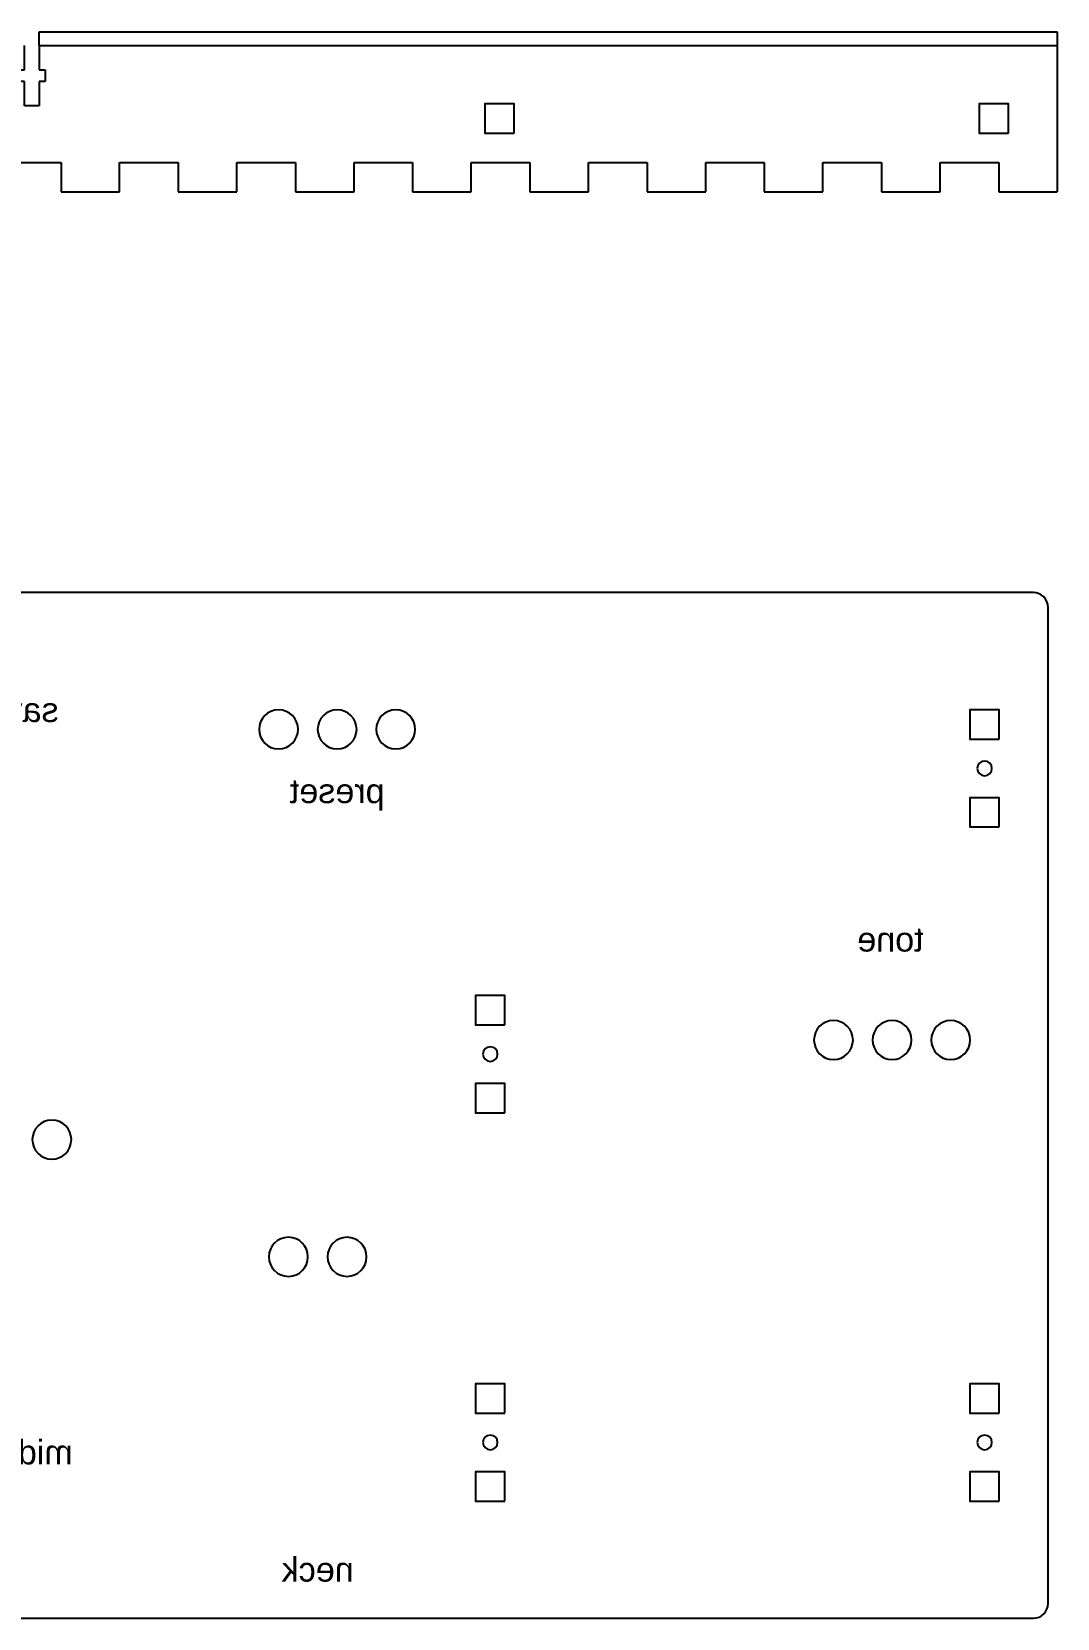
# Model space of a CAD drawing. Header units: millimetres. Extents: x -118 to 856, y -40 to 612.
# Drawn here: x 645.5 to 855.5, y -39.6 to 285.2 of the extents above; entities that cross this region are included whole.
import ezdxf
from ezdxf.enums import TextEntityAlignment as Align

# ---------------------------------------------------------------- set-up
doc = ezdxf.new("R2010")
doc.units = ezdxf.units.MM
doc.layers.add('Holes', color=1, linetype='Continuous')
doc.layers.add('text', color=5, linetype='Continuous')
doc.styles.get("Standard").update_dxf_attribs({"font": 'Arial.ttf'})

# ---------------------------------------------------------------- blocks, each defined once
blk = doc.blocks.new('M3 Bolt Nut Slot')
for p, q in [((-12.4, -3), (-12.4, 0)), ((-12.4, 0), (-7.4, 0)), ((-7.4, 0), (-7.4, 1.25)), ((-7.4, 1.25), (-5, 1.25)), ((-5, 1.25), (-5, 0)), ((-5, 0), (0, 0)), ((-7.4, -3), (-12.4, -3)), ((-7.4, -4.25), (-7.4, -3)), ((0, -3), (-5, -3)), ((-5, -3), (-5, -4.25)), ((-5, -4.25), (-7.4, -4.25))]:
    blk.add_line(p, q)
blk = doc.blocks.new('Front Panel')
for p, q in [((211.5, -2.798), (211.5, 0)), ((211.5, 0), (420, 0)), ((211.5, -2.798), (211.5, 0)), ((211.5, 0), (420, 0)), ((211.5, -2.798), (211.5, 0)), ((211.5, 0), (420, 0)), ((211.5, -2.798), (211.5, 0)), ((211.5, 0), (420, 0)), ((211.5, -2.798), (211.5, 0)), ((211.5, 0), (420, 0)), ((211.5, -2.798), (211.5, 0)), ((211.5, 0), (420, 0)), ((211.5, -2.798), (211.5, 0)), ((211.5, 0), (420, 0)), ((211.5, -2.798), (211.5, 0)), ((211.5, 0), (420, 0)), ((211.5, -2.798), (211.5, 0)), ((211.5, 0), (420, 0)), ((211.5, -2.798), (211.5, 0)), ((211.5, 0), (420, 0)), ((211.5, -2.798), (211.5, 0)), ((211.5, 0), (420, 0)), ((211.5, -2.798), (211.5, 0)), ((211.5, 0), (420, 0)), ((211.5, -2.798), (211.5, 0)), ((211.5, 0), (420, 0)), ((211.5, -2.798), (211.5, 0)), ((211.5, 0), (420, 0)), ((211.5, -2.798), (211.5, 0)), ((211.5, 0), (420, 0)), ((211.5, -2.798), (211.5, 0)), ((211.5, 0), (420, 0)), ((211.5, -2.798), (211.5, 0)), ((211.5, 0), (420, 0)), ((211.5, -2.798), (211.5, 0)), ((211.5, 0), (420, 0)), ((211.5, -2.798), (211.5, 0)), ((211.5, 0), (420, 0)), ((211.5, -2.798), (211.5, 0)), ((211.5, 0), (420, 0)), ((211.5, -2.798), (211.5, 0)), ((211.5, 0), (420, 0)), ((211.5, -2.798), (211.5, 0)), ((211.5, 0), (420, 0)), ((211.5, -2.798), (211.5, 0)), ((211.5, 0), (420, 0)), ((211.5, -2.798), (211.5, 0)), ((211.5, 0), (420, 0)), ((211.5, -2.798), (211.5, 0)), ((211.5, 0), (420, 0)), ((211.5, -2.798), (211.5, 0)), ((211.5, 0), (420, 0)), ((211.5, -2.798), (211.5, 0)), ((211.5, 0), (420, 0)), ((211.5, -2.798), (211.5, 0)), ((211.5, 0), (420, 0)), ((211.5, -2.798), (211.5, 0)), ((211.5, 0), (420, 0)), ((211.5, -2.798), (211.5, 0)), ((211.5, 0), (420, 0)), ((420, 0), (420, -32.798)), ((420, 0), (420, -32.798)), ((420, 0), (420, -32.798)), ((420, 0), (420, -32.798)), ((420, 0), (420, -32.798)), ((420, 0), (420, -32.798)), ((420, 0), (420, -32.798)), ((420, 0), (420, -32.798)), ((204, -26.798), (216, -26.798)), ((204, -26.798), (216, -26.798)), ((204, -26.798), (216, -26.798)), ((204, -26.798), (216, -26.798)), ((204, -26.798), (216, -26.798)), ((204, -26.798), (216, -26.798)), ((204, -26.798), (216, -26.798)), ((204, -26.798), (216, -26.798)), ((204, -26.798), (216, -26.798)), ((204, -26.798), (216, -26.798)), ((204, -26.798), (216, -26.798)), ((204, -26.798), (216, -26.798)), ((204, -26.798), (216, -26.798)), ((204, -26.798), (216, -26.798)), ((204, -26.798), (216, -26.798)), ((204, -26.798), (216, -26.798)), ((204, -26.798), (216, -26.798)), ((204, -26.798), (216, -26.798)), ((204, -26.798), (216, -26.798)), ((204, -26.798), (216, -26.798)), ((204, -26.798), (216, -26.798)), ((204, -26.798), (216, -26.798)), ((204, -26.798), (216, -26.798)), ((204, -26.798), (216, -26.798)), ((204, -26.798), (216, -26.798)), ((204, -26.798), (216, -26.798)), ((204, -26.798), (216, -26.798)), ((204, -26.798), (216, -26.798)), ((204, -26.798), (216, -26.798)), ((204, -26.798), (216, -26.798)), ((216, -26.798), (216, -32.798)), ((216, -26.798), (216, -32.798)), ((216, -26.798), (216, -32.798)), ((216, -26.798), (216, -32.798)), ((216, -26.798), (216, -32.798)), ((216, -26.798), (216, -32.798)), ((216, -26.798), (216, -32.798)), ((216, -26.798), (216, -32.798)), ((216, -26.798), (216, -32.798)), ((216, -26.798), (216, -32.798)), ((216, -26.798), (216, -32.798)), ((216, -26.798), (216, -32.798)), ((216, -26.798), (216, -32.798)), ((216, -26.798), (216, -32.798)), ((216, -26.798), (216, -32.798)), ((216, -26.798), (216, -32.798)), ((216, -26.798), (216, -32.798)), ((216, -26.798), (216, -32.798)), ((216, -26.798), (216, -32.798)), ((216, -26.798), (216, -32.798)), ((216, -26.798), (216, -32.798)), ((216, -26.798), (216, -32.798)), ((216, -26.798), (216, -32.798)), ((216, -26.798), (216, -32.798)), ((216, -26.798), (216, -32.798)), ((216, -26.798), (216, -32.798)), ((216, -26.798), (216, -32.798)), ((216, -26.798), (216, -32.798)), ((216, -26.798), (216, -32.798)), ((216, -26.798), (216, -32.798)), ((228, -32.798), (228, -26.798)), ((228, -26.798), (240, -26.798)), ((228, -32.798), (228, -26.798)), ((228, -26.798), (240, -26.798)), ((228, -32.798), (228, -26.798)), ((228, -26.798), (240, -26.798)), ((228, -32.798), (228, -26.798)), ((228, -26.798), (240, -26.798)), ((228, -32.798), (228, -26.798)), ((228, -26.798), (240, -26.798)), ((228, -32.798), (228, -26.798)), ((228, -26.798), (240, -26.798)), ((228, -32.798), (228, -26.798)), ((228, -26.798), (240, -26.798)), ((228, -32.798), (228, -26.798)), ((228, -26.798), (240, -26.798)), ((228, -32.798), (228, -26.798)), ((228, -26.798), (240, -26.798)), ((228, -32.798), (228, -26.798)), ((228, -26.798), (240, -26.798)), ((228, -32.798), (228, -26.798)), ((228, -26.798), (240, -26.798)), ((228, -32.798), (228, -26.798)), ((228, -26.798), (240, -26.798)), ((228, -32.798), (228, -26.798)), ((228, -26.798), (240, -26.798)), ((228, -32.798), (228, -26.798)), ((228, -26.798), (240, -26.798)), ((228, -32.798), (228, -26.798)), ((228, -26.798), (240, -26.798)), ((228, -32.798), (228, -26.798)), ((228, -26.798), (240, -26.798)), ((228, -32.798), (228, -26.798)), ((228, -26.798), (240, -26.798)), ((228, -32.798), (228, -26.798)), ((228, -26.798), (240, -26.798)), ((228, -32.798), (228, -26.798)), ((228, -26.798), (240, -26.798)), ((228, -32.798), (228, -26.798)), ((228, -26.798), (240, -26.798)), ((228, -32.798), (228, -26.798)), ((228, -26.798), (240, -26.798)), ((228, -32.798), (228, -26.798)), ((228, -26.798), (240, -26.798)), ((228, -32.798), (228, -26.798)), ((228, -26.798), (240, -26.798)), ((228, -32.798), (228, -26.798)), ((228, -26.798), (240, -26.798)), ((228, -32.798), (228, -26.798)), ((228, -26.798), (240, -26.798)), ((228, -32.798), (228, -26.798)), ((228, -26.798), (240, -26.798)), ((228, -32.798), (228, -26.798)), ((228, -26.798), (240, -26.798)), ((228, -32.798), (228, -26.798)), ((228, -26.798), (240, -26.798)), ((228, -32.798), (228, -26.798)), ((228, -26.798), (240, -26.798)), ((228, -32.798), (228, -26.798)), ((228, -26.798), (240, -26.798)), ((240, -26.798), (240, -32.798)), ((240, -26.798), (240, -32.798)), ((240, -26.798), (240, -32.798)), ((240, -26.798), (240, -32.798)), ((240, -26.798), (240, -32.798)), ((240, -26.798), (240, -32.798)), ((240, -26.798), (240, -32.798)), ((240, -26.798), (240, -32.798)), ((240, -26.798), (240, -32.798)), ((240, -26.798), (240, -32.798)), ((240, -26.798), (240, -32.798)), ((240, -26.798), (240, -32.798)), ((240, -26.798), (240, -32.798)), ((240, -26.798), (240, -32.798)), ((240, -26.798), (240, -32.798)), ((240, -26.798), (240, -32.798)), ((240, -26.798), (240, -32.798)), ((240, -26.798), (240, -32.798)), ((240, -26.798), (240, -32.798)), ((240, -26.798), (240, -32.798)), ((240, -26.798), (240, -32.798)), ((240, -26.798), (240, -32.798)), ((240, -26.798), (240, -32.798)), ((240, -26.798), (240, -32.798)), ((240, -26.798), (240, -32.798)), ((240, -26.798), (240, -32.798)), ((240, -26.798), (240, -32.798)), ((240, -26.798), (240, -32.798)), ((240, -26.798), (240, -32.798)), ((240, -26.798), (240, -32.798)), ((252, -32.798), (252, -26.798)), ((252, -26.798), (264, -26.798)), ((252, -32.798), (252, -26.798)), ((252, -26.798), (264, -26.798)), ((252, -32.798), (252, -26.798)), ((252, -26.798), (264, -26.798)), ((252, -32.798), (252, -26.798)), ((252, -26.798), (264, -26.798)), ((252, -32.798), (252, -26.798)), ((252, -26.798), (264, -26.798)), ((252, -32.798), (252, -26.798)), ((252, -26.798), (264, -26.798)), ((252, -32.798), (252, -26.798)), ((252, -26.798), (264, -26.798)), ((252, -32.798), (252, -26.798)), ((252, -26.798), (264, -26.798)), ((252, -32.798), (252, -26.798)), ((252, -26.798), (264, -26.798)), ((252, -32.798), (252, -26.798)), ((252, -26.798), (264, -26.798)), ((252, -32.798), (252, -26.798)), ((252, -26.798), (264, -26.798)), ((252, -32.798), (252, -26.798)), ((252, -26.798), (264, -26.798)), ((252, -32.798), (252, -26.798)), ((252, -26.798), (264, -26.798)), ((252, -32.798), (252, -26.798)), ((252, -26.798), (264, -26.798)), ((252, -32.798), (252, -26.798)), ((252, -26.798), (264, -26.798)), ((252, -32.798), (252, -26.798)), ((252, -26.798), (264, -26.798)), ((252, -32.798), (252, -26.798)), ((252, -26.798), (264, -26.798)), ((252, -32.798), (252, -26.798)), ((252, -26.798), (264, -26.798)), ((252, -32.798), (252, -26.798)), ((252, -26.798), (264, -26.798)), ((252, -32.798), (252, -26.798)), ((252, -26.798), (264, -26.798)), ((252, -32.798), (252, -26.798)), ((252, -26.798), (264, -26.798)), ((252, -32.798), (252, -26.798)), ((252, -26.798), (264, -26.798)), ((252, -32.798), (252, -26.798)), ((252, -26.798), (264, -26.798)), ((252, -32.798), (252, -26.798)), ((252, -26.798), (264, -26.798)), ((252, -32.798), (252, -26.798)), ((252, -26.798), (264, -26.798)), ((252, -32.798), (252, -26.798)), ((252, -26.798), (264, -26.798)), ((252, -32.798), (252, -26.798)), ((252, -26.798), (264, -26.798)), ((252, -32.798), (252, -26.798)), ((252, -26.798), (264, -26.798)), ((252, -32.798), (252, -26.798)), ((252, -26.798), (264, -26.798)), ((252, -32.798), (252, -26.798)), ((252, -26.798), (264, -26.798)), ((264, -26.798), (264, -32.798)), ((264, -26.798), (264, -32.798)), ((264, -26.798), (264, -32.798)), ((264, -26.798), (264, -32.798)), ((264, -26.798), (264, -32.798)), ((264, -26.798), (264, -32.798)), ((264, -26.798), (264, -32.798)), ((264, -26.798), (264, -32.798)), ((264, -26.798), (264, -32.798)), ((264, -26.798), (264, -32.798)), ((264, -26.798), (264, -32.798)), ((264, -26.798), (264, -32.798)), ((264, -26.798), (264, -32.798)), ((264, -26.798), (264, -32.798)), ((264, -26.798), (264, -32.798)), ((264, -26.798), (264, -32.798)), ((264, -26.798), (264, -32.798)), ((264, -26.798), (264, -32.798)), ((264, -26.798), (264, -32.798)), ((264, -26.798), (264, -32.798)), ((264, -26.798), (264, -32.798)), ((264, -26.798), (264, -32.798)), ((264, -26.798), (264, -32.798)), ((264, -26.798), (264, -32.798)), ((264, -26.798), (264, -32.798)), ((264, -26.798), (264, -32.798)), ((264, -26.798), (264, -32.798)), ((264, -26.798), (264, -32.798)), ((264, -26.798), (264, -32.798)), ((264, -26.798), (264, -32.798)), ((276, -32.798), (276, -26.798)), ((276, -26.798), (288, -26.798)), ((276, -32.798), (276, -26.798)), ((276, -26.798), (288, -26.798)), ((276, -32.798), (276, -26.798)), ((276, -26.798), (288, -26.798)), ((276, -32.798), (276, -26.798)), ((276, -26.798), (288, -26.798)), ((276, -32.798), (276, -26.798)), ((276, -26.798), (288, -26.798)), ((276, -32.798), (276, -26.798)), ((276, -26.798), (288, -26.798)), ((276, -32.798), (276, -26.798)), ((276, -26.798), (288, -26.798)), ((276, -32.798), (276, -26.798)), ((276, -26.798), (288, -26.798)), ((276, -32.798), (276, -26.798)), ((276, -26.798), (288, -26.798)), ((276, -32.798), (276, -26.798)), ((276, -26.798), (288, -26.798)), ((276, -32.798), (276, -26.798)), ((276, -26.798), (288, -26.798)), ((276, -32.798), (276, -26.798)), ((276, -26.798), (288, -26.798)), ((276, -32.798), (276, -26.798)), ((276, -26.798), (288, -26.798)), ((276, -32.798), (276, -26.798)), ((276, -26.798), (288, -26.798)), ((276, -32.798), (276, -26.798)), ((276, -26.798), (288, -26.798)), ((276, -32.798), (276, -26.798)), ((276, -26.798), (288, -26.798)), ((276, -32.798), (276, -26.798)), ((276, -26.798), (288, -26.798)), ((276, -32.798), (276, -26.798)), ((276, -26.798), (288, -26.798)), ((276, -32.798), (276, -26.798)), ((276, -26.798), (288, -26.798)), ((276, -32.798), (276, -26.798)), ((276, -26.798), (288, -26.798)), ((276, -32.798), (276, -26.798)), ((276, -26.798), (288, -26.798)), ((276, -32.798), (276, -26.798)), ((276, -26.798), (288, -26.798)), ((276, -32.798), (276, -26.798)), ((276, -26.798), (288, -26.798)), ((276, -32.798), (276, -26.798)), ((276, -26.798), (288, -26.798)), ((276, -32.798), (276, -26.798)), ((276, -26.798), (288, -26.798)), ((276, -32.798), (276, -26.798)), ((276, -26.798), (288, -26.798)), ((276, -32.798), (276, -26.798)), ((276, -26.798), (288, -26.798)), ((276, -32.798), (276, -26.798)), ((276, -26.798), (288, -26.798)), ((276, -32.798), (276, -26.798)), ((276, -26.798), (288, -26.798)), ((276, -32.798), (276, -26.798)), ((276, -26.798), (288, -26.798)), ((288, -26.798), (288, -32.798)), ((288, -26.798), (288, -32.798)), ((288, -26.798), (288, -32.798)), ((288, -26.798), (288, -32.798)), ((288, -26.798), (288, -32.798)), ((288, -26.798), (288, -32.798)), ((288, -26.798), (288, -32.798)), ((288, -26.798), (288, -32.798)), ((288, -26.798), (288, -32.798)), ((288, -26.798), (288, -32.798)), ((288, -26.798), (288, -32.798)), ((288, -26.798), (288, -32.798)), ((288, -26.798), (288, -32.798)), ((288, -26.798), (288, -32.798)), ((288, -26.798), (288, -32.798)), ((288, -26.798), (288, -32.798)), ((288, -26.798), (288, -32.798)), ((288, -26.798), (288, -32.798)), ((288, -26.798), (288, -32.798)), ((288, -26.798), (288, -32.798)), ((288, -26.798), (288, -32.798)), ((288, -26.798), (288, -32.798)), ((288, -26.798), (288, -32.798)), ((288, -26.798), (288, -32.798)), ((288, -26.798), (288, -32.798)), ((288, -26.798), (288, -32.798)), ((288, -26.798), (288, -32.798)), ((288, -26.798), (288, -32.798)), ((288, -26.798), (288, -32.798)), ((288, -26.798), (288, -32.798)), ((300, -32.798), (300, -26.798)), ((300, -26.798), (312, -26.798)), ((300, -32.798), (300, -26.798)), ((300, -26.798), (312, -26.798)), ((300, -32.798), (300, -26.798)), ((300, -26.798), (312, -26.798)), ((300, -32.798), (300, -26.798)), ((300, -26.798), (312, -26.798)), ((300, -32.798), (300, -26.798)), ((300, -26.798), (312, -26.798)), ((300, -32.798), (300, -26.798)), ((300, -26.798), (312, -26.798)), ((300, -32.798), (300, -26.798)), ((300, -26.798), (312, -26.798)), ((300, -32.798), (300, -26.798)), ((300, -26.798), (312, -26.798)), ((300, -32.798), (300, -26.798)), ((300, -26.798), (312, -26.798)), ((300, -32.798), (300, -26.798)), ((300, -26.798), (312, -26.798)), ((300, -32.798), (300, -26.798)), ((300, -26.798), (312, -26.798)), ((300, -32.798), (300, -26.798)), ((300, -26.798), (312, -26.798)), ((300, -32.798), (300, -26.798)), ((300, -26.798), (312, -26.798)), ((300, -32.798), (300, -26.798)), ((300, -26.798), (312, -26.798)), ((300, -32.798), (300, -26.798)), ((300, -26.798), (312, -26.798)), ((300, -32.798), (300, -26.798)), ((300, -26.798), (312, -26.798)), ((300, -32.798), (300, -26.798)), ((300, -26.798), (312, -26.798)), ((300, -32.798), (300, -26.798)), ((300, -26.798), (312, -26.798)), ((300, -32.798), (300, -26.798)), ((300, -26.798), (312, -26.798)), ((300, -32.798), (300, -26.798)), ((300, -26.798), (312, -26.798)), ((300, -32.798), (300, -26.798)), ((300, -26.798), (312, -26.798)), ((300, -32.798), (300, -26.798)), ((300, -26.798), (312, -26.798)), ((300, -32.798), (300, -26.798)), ((300, -26.798), (312, -26.798)), ((300, -32.798), (300, -26.798)), ((300, -26.798), (312, -26.798)), ((300, -32.798), (300, -26.798)), ((300, -26.798), (312, -26.798)), ((300, -32.798), (300, -26.798)), ((300, -26.798), (312, -26.798)), ((300, -32.798), (300, -26.798)), ((300, -26.798), (312, -26.798)), ((300, -32.798), (300, -26.798)), ((300, -26.798), (312, -26.798)), ((300, -32.798), (300, -26.798)), ((300, -26.798), (312, -26.798)), ((300, -32.798), (300, -26.798)), ((300, -26.798), (312, -26.798)), ((312, -26.798), (312, -32.798)), ((312, -26.798), (312, -32.798)), ((312, -26.798), (312, -32.798)), ((312, -26.798), (312, -32.798)), ((312, -26.798), (312, -32.798)), ((312, -26.798), (312, -32.798)), ((312, -26.798), (312, -32.798)), ((312, -26.798), (312, -32.798)), ((312, -26.798), (312, -32.798)), ((312, -26.798), (312, -32.798)), ((312, -26.798), (312, -32.798)), ((312, -26.798), (312, -32.798)), ((312, -26.798), (312, -32.798)), ((312, -26.798), (312, -32.798)), ((312, -26.798), (312, -32.798)), ((312, -26.798), (312, -32.798)), ((312, -26.798), (312, -32.798)), ((312, -26.798), (312, -32.798)), ((312, -26.798), (312, -32.798)), ((312, -26.798), (312, -32.798)), ((312, -26.798), (312, -32.798)), ((312, -26.798), (312, -32.798)), ((312, -26.798), (312, -32.798)), ((312, -26.798), (312, -32.798)), ((312, -26.798), (312, -32.798)), ((312, -26.798), (312, -32.798)), ((312, -26.798), (312, -32.798)), ((312, -26.798), (312, -32.798)), ((312, -26.798), (312, -32.798)), ((312, -26.798), (312, -32.798)), ((324, -32.798), (324, -26.798)), ((324, -26.798), (336, -26.798)), ((324, -32.798), (324, -26.798)), ((324, -26.798), (336, -26.798)), ((324, -32.798), (324, -26.798)), ((324, -26.798), (336, -26.798)), ((324, -32.798), (324, -26.798)), ((324, -26.798), (336, -26.798)), ((324, -32.798), (324, -26.798)), ((324, -26.798), (336, -26.798)), ((324, -32.798), (324, -26.798)), ((324, -26.798), (336, -26.798)), ((324, -32.798), (324, -26.798)), ((324, -26.798), (336, -26.798)), ((324, -32.798), (324, -26.798)), ((324, -26.798), (336, -26.798)), ((324, -32.798), (324, -26.798)), ((324, -26.798), (336, -26.798)), ((324, -32.798), (324, -26.798)), ((324, -26.798), (336, -26.798)), ((324, -32.798), (324, -26.798)), ((324, -26.798), (336, -26.798)), ((324, -32.798), (324, -26.798)), ((324, -26.798), (336, -26.798)), ((324, -32.798), (324, -26.798)), ((324, -26.798), (336, -26.798)), ((324, -32.798), (324, -26.798)), ((324, -26.798), (336, -26.798)), ((324, -32.798), (324, -26.798)), ((324, -26.798), (336, -26.798)), ((324, -32.798), (324, -26.798)), ((324, -26.798), (336, -26.798)), ((324, -32.798), (324, -26.798)), ((324, -26.798), (336, -26.798)), ((324, -32.798), (324, -26.798)), ((324, -26.798), (336, -26.798)), ((324, -32.798), (324, -26.798)), ((324, -26.798), (336, -26.798)), ((324, -32.798), (324, -26.798)), ((324, -26.798), (336, -26.798)), ((324, -32.798), (324, -26.798)), ((324, -26.798), (336, -26.798)), ((324, -32.798), (324, -26.798)), ((324, -26.798), (336, -26.798)), ((324, -32.798), (324, -26.798)), ((324, -26.798), (336, -26.798)), ((324, -32.798), (324, -26.798)), ((324, -26.798), (336, -26.798)), ((324, -32.798), (324, -26.798)), ((324, -26.798), (336, -26.798)), ((324, -32.798), (324, -26.798)), ((324, -26.798), (336, -26.798)), ((324, -32.798), (324, -26.798)), ((324, -26.798), (336, -26.798)), ((324, -32.798), (324, -26.798)), ((324, -26.798), (336, -26.798)), ((324, -32.798), (324, -26.798)), ((324, -26.798), (336, -26.798)), ((324, -32.798), (324, -26.798)), ((324, -26.798), (336, -26.798)), ((336, -26.798), (336, -32.798)), ((336, -26.798), (336, -32.798)), ((336, -26.798), (336, -32.798)), ((336, -26.798), (336, -32.798)), ((336, -26.798), (336, -32.798)), ((336, -26.798), (336, -32.798)), ((336, -26.798), (336, -32.798)), ((336, -26.798), (336, -32.798)), ((336, -26.798), (336, -32.798)), ((336, -26.798), (336, -32.798)), ((336, -26.798), (336, -32.798)), ((336, -26.798), (336, -32.798)), ((336, -26.798), (336, -32.798)), ((336, -26.798), (336, -32.798)), ((336, -26.798), (336, -32.798)), ((336, -26.798), (336, -32.798)), ((336, -26.798), (336, -32.798)), ((336, -26.798), (336, -32.798)), ((336, -26.798), (336, -32.798)), ((336, -26.798), (336, -32.798)), ((336, -26.798), (336, -32.798)), ((336, -26.798), (336, -32.798)), ((336, -26.798), (336, -32.798)), ((336, -26.798), (336, -32.798)), ((336, -26.798), (336, -32.798)), ((336, -26.798), (336, -32.798)), ((336, -26.798), (336, -32.798)), ((336, -26.798), (336, -32.798)), ((336, -26.798), (336, -32.798)), ((336, -26.798), (336, -32.798)), ((348, -32.798), (348, -26.798)), ((348, -26.798), (360, -26.798)), ((348, -32.798), (348, -26.798)), ((348, -26.798), (360, -26.798)), ((348, -32.798), (348, -26.798)), ((348, -26.798), (360, -26.798)), ((348, -32.798), (348, -26.798)), ((348, -26.798), (360, -26.798)), ((348, -32.798), (348, -26.798)), ((348, -26.798), (360, -26.798)), ((348, -32.798), (348, -26.798)), ((348, -26.798), (360, -26.798)), ((348, -32.798), (348, -26.798)), ((348, -26.798), (360, -26.798)), ((348, -32.798), (348, -26.798)), ((348, -26.798), (360, -26.798)), ((348, -32.798), (348, -26.798)), ((348, -26.798), (360, -26.798)), ((348, -32.798), (348, -26.798)), ((348, -26.798), (360, -26.798)), ((348, -32.798), (348, -26.798)), ((348, -26.798), (360, -26.798)), ((348, -32.798), (348, -26.798)), ((348, -26.798), (360, -26.798)), ((348, -32.798), (348, -26.798)), ((348, -26.798), (360, -26.798)), ((348, -32.798), (348, -26.798)), ((348, -26.798), (360, -26.798)), ((348, -32.798), (348, -26.798)), ((348, -26.798), (360, -26.798)), ((348, -32.798), (348, -26.798)), ((348, -26.798), (360, -26.798)), ((348, -32.798), (348, -26.798)), ((348, -26.798), (360, -26.798)), ((348, -32.798), (348, -26.798)), ((348, -26.798), (360, -26.798)), ((348, -32.798), (348, -26.798)), ((348, -26.798), (360, -26.798)), ((348, -32.798), (348, -26.798)), ((348, -26.798), (360, -26.798)), ((348, -32.798), (348, -26.798)), ((348, -26.798), (360, -26.798)), ((348, -32.798), (348, -26.798)), ((348, -26.798), (360, -26.798)), ((348, -32.798), (348, -26.798)), ((348, -26.798), (360, -26.798)), ((348, -32.798), (348, -26.798)), ((348, -26.798), (360, -26.798)), ((348, -32.798), (348, -26.798)), ((348, -26.798), (360, -26.798)), ((348, -32.798), (348, -26.798)), ((348, -26.798), (360, -26.798)), ((348, -32.798), (348, -26.798)), ((348, -26.798), (360, -26.798)), ((348, -32.798), (348, -26.798)), ((348, -26.798), (360, -26.798)), ((348, -32.798), (348, -26.798)), ((348, -26.798), (360, -26.798)), ((348, -32.798), (348, -26.798)), ((348, -26.798), (360, -26.798)), ((360, -26.798), (360, -32.798)), ((360, -26.798), (360, -32.798)), ((360, -26.798), (360, -32.798)), ((360, -26.798), (360, -32.798)), ((360, -26.798), (360, -32.798)), ((360, -26.798), (360, -32.798)), ((360, -26.798), (360, -32.798)), ((360, -26.798), (360, -32.798)), ((360, -26.798), (360, -32.798)), ((360, -26.798), (360, -32.798)), ((360, -26.798), (360, -32.798)), ((360, -26.798), (360, -32.798)), ((360, -26.798), (360, -32.798)), ((360, -26.798), (360, -32.798)), ((360, -26.798), (360, -32.798)), ((360, -26.798), (360, -32.798)), ((360, -26.798), (360, -32.798)), ((360, -26.798), (360, -32.798)), ((360, -26.798), (360, -32.798)), ((360, -26.798), (360, -32.798)), ((360, -26.798), (360, -32.798)), ((360, -26.798), (360, -32.798)), ((360, -26.798), (360, -32.798)), ((360, -26.798), (360, -32.798)), ((360, -26.798), (360, -32.798)), ((360, -26.798), (360, -32.798)), ((360, -26.798), (360, -32.798)), ((360, -26.798), (360, -32.798)), ((360, -26.798), (360, -32.798)), ((360, -26.798), (360, -32.798)), ((372, -32.798), (372, -26.798)), ((372, -26.798), (384, -26.798)), ((372, -32.798), (372, -26.798)), ((372, -26.798), (384, -26.798)), ((372, -32.798), (372, -26.798)), ((372, -26.798), (384, -26.798)), ((372, -32.798), (372, -26.798)), ((372, -26.798), (384, -26.798)), ((372, -32.798), (372, -26.798)), ((372, -26.798), (384, -26.798)), ((372, -32.798), (372, -26.798)), ((372, -26.798), (384, -26.798)), ((372, -32.798), (372, -26.798)), ((372, -26.798), (384, -26.798)), ((372, -32.798), (372, -26.798)), ((372, -26.798), (384, -26.798)), ((372, -32.798), (372, -26.798)), ((372, -26.798), (384, -26.798)), ((372, -32.798), (372, -26.798)), ((372, -26.798), (384, -26.798)), ((372, -32.798), (372, -26.798)), ((372, -26.798), (384, -26.798)), ((372, -32.798), (372, -26.798)), ((372, -26.798), (384, -26.798)), ((372, -32.798), (372, -26.798)), ((372, -26.798), (384, -26.798)), ((372, -32.798), (372, -26.798)), ((372, -26.798), (384, -26.798)), ((372, -32.798), (372, -26.798)), ((372, -26.798), (384, -26.798)), ((372, -32.798), (372, -26.798)), ((372, -26.798), (384, -26.798)), ((372, -32.798), (372, -26.798)), ((372, -26.798), (384, -26.798)), ((372, -32.798), (372, -26.798)), ((372, -26.798), (384, -26.798)), ((372, -32.798), (372, -26.798)), ((372, -26.798), (384, -26.798)), ((372, -32.798), (372, -26.798)), ((372, -26.798), (384, -26.798)), ((372, -32.798), (372, -26.798)), ((372, -26.798), (384, -26.798)), ((372, -32.798), (372, -26.798)), ((372, -26.798), (384, -26.798)), ((372, -32.798), (372, -26.798)), ((372, -26.798), (384, -26.798)), ((372, -32.798), (372, -26.798)), ((372, -26.798), (384, -26.798)), ((372, -32.798), (372, -26.798)), ((372, -26.798), (384, -26.798)), ((372, -32.798), (372, -26.798)), ((372, -26.798), (384, -26.798)), ((372, -32.798), (372, -26.798)), ((372, -26.798), (384, -26.798)), ((372, -32.798), (372, -26.798)), ((372, -26.798), (384, -26.798)), ((372, -32.798), (372, -26.798)), ((372, -26.798), (384, -26.798)), ((372, -32.798), (372, -26.798)), ((372, -26.798), (384, -26.798)), ((384, -26.798), (384, -32.798)), ((384, -26.798), (384, -32.798)), ((384, -26.798), (384, -32.798)), ((384, -26.798), (384, -32.798)), ((384, -26.798), (384, -32.798)), ((384, -26.798), (384, -32.798)), ((384, -26.798), (384, -32.798)), ((384, -26.798), (384, -32.798)), ((384, -26.798), (384, -32.798)), ((384, -26.798), (384, -32.798)), ((384, -26.798), (384, -32.798)), ((384, -26.798), (384, -32.798)), ((384, -26.798), (384, -32.798)), ((384, -26.798), (384, -32.798)), ((384, -26.798), (384, -32.798)), ((384, -26.798), (384, -32.798)), ((384, -26.798), (384, -32.798)), ((384, -26.798), (384, -32.798)), ((384, -26.798), (384, -32.798)), ((384, -26.798), (384, -32.798)), ((384, -26.798), (384, -32.798)), ((384, -26.798), (384, -32.798)), ((384, -26.798), (384, -32.798)), ((384, -26.798), (384, -32.798)), ((384, -26.798), (384, -32.798)), ((384, -26.798), (384, -32.798)), ((384, -26.798), (384, -32.798)), ((384, -26.798), (384, -32.798)), ((384, -26.798), (384, -32.798)), ((384, -26.798), (384, -32.798)), ((396, -32.798), (396, -26.798)), ((396, -26.798), (408, -26.798)), ((396, -32.798), (396, -26.798)), ((396, -26.798), (408, -26.798)), ((396, -32.798), (396, -26.798)), ((396, -26.798), (408, -26.798)), ((396, -32.798), (396, -26.798)), ((396, -26.798), (408, -26.798)), ((396, -32.798), (396, -26.798)), ((396, -26.798), (408, -26.798)), ((396, -32.798), (396, -26.798)), ((396, -26.798), (408, -26.798)), ((396, -32.798), (396, -26.798)), ((396, -26.798), (408, -26.798)), ((396, -32.798), (396, -26.798)), ((396, -26.798), (408, -26.798)), ((396, -32.798), (396, -26.798)), ((396, -26.798), (408, -26.798)), ((396, -32.798), (396, -26.798)), ((396, -26.798), (408, -26.798)), ((396, -32.798), (396, -26.798)), ((396, -26.798), (408, -26.798)), ((396, -32.798), (396, -26.798)), ((396, -26.798), (408, -26.798)), ((396, -32.798), (396, -26.798)), ((396, -26.798), (408, -26.798)), ((396, -32.798), (396, -26.798)), ((396, -26.798), (408, -26.798)), ((396, -32.798), (396, -26.798)), ((396, -26.798), (408, -26.798)), ((396, -32.798), (396, -26.798)), ((396, -26.798), (408, -26.798)), ((396, -32.798), (396, -26.798)), ((396, -26.798), (408, -26.798)), ((396, -32.798), (396, -26.798)), ((396, -26.798), (408, -26.798)), ((396, -32.798), (396, -26.798)), ((396, -26.798), (408, -26.798)), ((396, -32.798), (396, -26.798)), ((396, -26.798), (408, -26.798)), ((396, -32.798), (396, -26.798)), ((396, -26.798), (408, -26.798)), ((396, -32.798), (396, -26.798)), ((396, -26.798), (408, -26.798)), ((396, -32.798), (396, -26.798)), ((396, -26.798), (408, -26.798)), ((396, -32.798), (396, -26.798)), ((396, -26.798), (408, -26.798)), ((396, -32.798), (396, -26.798)), ((396, -26.798), (408, -26.798)), ((396, -32.798), (396, -26.798)), ((396, -26.798), (408, -26.798)), ((396, -32.798), (396, -26.798)), ((396, -26.798), (408, -26.798)), ((396, -32.798), (396, -26.798)), ((396, -26.798), (408, -26.798)), ((396, -32.798), (396, -26.798)), ((396, -26.798), (408, -26.798)), ((396, -32.798), (396, -26.798)), ((396, -26.798), (408, -26.798)), ((408, -26.798), (408, -32.798)), ((408, -26.798), (408, -32.798)), ((408, -26.798), (408, -32.798)), ((408, -26.798), (408, -32.798)), ((408, -26.798), (408, -32.798)), ((408, -26.798), (408, -32.798)), ((408, -26.798), (408, -32.798)), ((408, -26.798), (408, -32.798)), ((408, -26.798), (408, -32.798)), ((408, -26.798), (408, -32.798)), ((408, -26.798), (408, -32.798)), ((408, -26.798), (408, -32.798)), ((408, -26.798), (408, -32.798)), ((408, -26.798), (408, -32.798)), ((408, -26.798), (408, -32.798)), ((408, -26.798), (408, -32.798)), ((408, -26.798), (408, -32.798)), ((408, -26.798), (408, -32.798)), ((408, -26.798), (408, -32.798)), ((408, -26.798), (408, -32.798)), ((408, -26.798), (408, -32.798)), ((408, -26.798), (408, -32.798)), ((408, -26.798), (408, -32.798)), ((408, -26.798), (408, -32.798)), ((408, -26.798), (408, -32.798)), ((408, -26.798), (408, -32.798)), ((408, -26.798), (408, -32.798)), ((408, -26.798), (408, -32.798)), ((408, -26.798), (408, -32.798)), ((408, -26.798), (408, -32.798)), ((216, -32.798), (228, -32.798)), ((216, -32.798), (228, -32.798)), ((216, -32.798), (228, -32.798)), ((216, -32.798), (228, -32.798)), ((216, -32.798), (228, -32.798)), ((216, -32.798), (228, -32.798)), ((216, -32.798), (228, -32.798)), ((216, -32.798), (228, -32.798)), ((216, -32.798), (228, -32.798)), ((216, -32.798), (228, -32.798)), ((216, -32.798), (228, -32.798)), ((216, -32.798), (228, -32.798)), ((216, -32.798), (228, -32.798)), ((216, -32.798), (228, -32.798)), ((216, -32.798), (228, -32.798)), ((216, -32.798), (228, -32.798)), ((216, -32.798), (228, -32.798)), ((216, -32.798), (228, -32.798)), ((216, -32.798), (228, -32.798)), ((216, -32.798), (228, -32.798)), ((216, -32.798), (228, -32.798)), ((216, -32.798), (228, -32.798)), ((216, -32.798), (228, -32.798)), ((216, -32.798), (228, -32.798)), ((216, -32.798), (228, -32.798)), ((216, -32.798), (228, -32.798)), ((216, -32.798), (228, -32.798)), ((216, -32.798), (228, -32.798)), ((216, -32.798), (228, -32.798)), ((216, -32.798), (228, -32.798)), ((240, -32.798), (252, -32.798)), ((240, -32.798), (252, -32.798)), ((240, -32.798), (252, -32.798)), ((240, -32.798), (252, -32.798)), ((240, -32.798), (252, -32.798)), ((240, -32.798), (252, -32.798)), ((240, -32.798), (252, -32.798)), ((240, -32.798), (252, -32.798)), ((240, -32.798), (252, -32.798)), ((240, -32.798), (252, -32.798)), ((240, -32.798), (252, -32.798)), ((240, -32.798), (252, -32.798)), ((240, -32.798), (252, -32.798)), ((240, -32.798), (252, -32.798)), ((240, -32.798), (252, -32.798)), ((240, -32.798), (252, -32.798)), ((240, -32.798), (252, -32.798)), ((240, -32.798), (252, -32.798)), ((240, -32.798), (252, -32.798)), ((240, -32.798), (252, -32.798)), ((240, -32.798), (252, -32.798)), ((240, -32.798), (252, -32.798)), ((240, -32.798), (252, -32.798)), ((240, -32.798), (252, -32.798)), ((240, -32.798), (252, -32.798)), ((240, -32.798), (252, -32.798)), ((240, -32.798), (252, -32.798)), ((240, -32.798), (252, -32.798)), ((240, -32.798), (252, -32.798)), ((240, -32.798), (252, -32.798)), ((264, -32.798), (276, -32.798)), ((264, -32.798), (276, -32.798)), ((264, -32.798), (276, -32.798)), ((264, -32.798), (276, -32.798)), ((264, -32.798), (276, -32.798)), ((264, -32.798), (276, -32.798)), ((264, -32.798), (276, -32.798)), ((264, -32.798), (276, -32.798)), ((264, -32.798), (276, -32.798)), ((264, -32.798), (276, -32.798)), ((264, -32.798), (276, -32.798)), ((264, -32.798), (276, -32.798)), ((264, -32.798), (276, -32.798)), ((264, -32.798), (276, -32.798)), ((264, -32.798), (276, -32.798)), ((264, -32.798), (276, -32.798)), ((264, -32.798), (276, -32.798)), ((264, -32.798), (276, -32.798)), ((264, -32.798), (276, -32.798)), ((264, -32.798), (276, -32.798)), ((264, -32.798), (276, -32.798)), ((264, -32.798), (276, -32.798)), ((264, -32.798), (276, -32.798)), ((264, -32.798), (276, -32.798)), ((264, -32.798), (276, -32.798)), ((264, -32.798), (276, -32.798)), ((264, -32.798), (276, -32.798)), ((264, -32.798), (276, -32.798)), ((264, -32.798), (276, -32.798)), ((264, -32.798), (276, -32.798)), ((288, -32.798), (300, -32.798)), ((288, -32.798), (300, -32.798)), ((288, -32.798), (300, -32.798)), ((288, -32.798), (300, -32.798)), ((288, -32.798), (300, -32.798)), ((288, -32.798), (300, -32.798)), ((288, -32.798), (300, -32.798)), ((288, -32.798), (300, -32.798)), ((288, -32.798), (300, -32.798)), ((288, -32.798), (300, -32.798)), ((288, -32.798), (300, -32.798)), ((288, -32.798), (300, -32.798)), ((288, -32.798), (300, -32.798)), ((288, -32.798), (300, -32.798)), ((288, -32.798), (300, -32.798)), ((288, -32.798), (300, -32.798)), ((288, -32.798), (300, -32.798)), ((288, -32.798), (300, -32.798)), ((288, -32.798), (300, -32.798)), ((288, -32.798), (300, -32.798)), ((288, -32.798), (300, -32.798)), ((288, -32.798), (300, -32.798)), ((288, -32.798), (300, -32.798)), ((288, -32.798), (300, -32.798)), ((288, -32.798), (300, -32.798)), ((288, -32.798), (300, -32.798)), ((288, -32.798), (300, -32.798)), ((288, -32.798), (300, -32.798)), ((288, -32.798), (300, -32.798)), ((288, -32.798), (300, -32.798)), ((312, -32.798), (324, -32.798)), ((312, -32.798), (324, -32.798)), ((312, -32.798), (324, -32.798)), ((312, -32.798), (324, -32.798)), ((312, -32.798), (324, -32.798)), ((312, -32.798), (324, -32.798)), ((312, -32.798), (324, -32.798)), ((312, -32.798), (324, -32.798)), ((312, -32.798), (324, -32.798)), ((312, -32.798), (324, -32.798)), ((312, -32.798), (324, -32.798)), ((312, -32.798), (324, -32.798)), ((312, -32.798), (324, -32.798)), ((312, -32.798), (324, -32.798)), ((312, -32.798), (324, -32.798)), ((312, -32.798), (324, -32.798)), ((312, -32.798), (324, -32.798)), ((312, -32.798), (324, -32.798)), ((312, -32.798), (324, -32.798)), ((312, -32.798), (324, -32.798)), ((312, -32.798), (324, -32.798)), ((312, -32.798), (324, -32.798)), ((312, -32.798), (324, -32.798)), ((312, -32.798), (324, -32.798)), ((312, -32.798), (324, -32.798)), ((312, -32.798), (324, -32.798)), ((312, -32.798), (324, -32.798)), ((312, -32.798), (324, -32.798)), ((312, -32.798), (324, -32.798)), ((312, -32.798), (324, -32.798)), ((336, -32.798), (348, -32.798)), ((336, -32.798), (348, -32.798)), ((336, -32.798), (348, -32.798)), ((336, -32.798), (348, -32.798)), ((336, -32.798), (348, -32.798)), ((336, -32.798), (348, -32.798)), ((336, -32.798), (348, -32.798)), ((336, -32.798), (348, -32.798)), ((336, -32.798), (348, -32.798)), ((336, -32.798), (348, -32.798)), ((336, -32.798), (348, -32.798)), ((336, -32.798), (348, -32.798)), ((336, -32.798), (348, -32.798)), ((336, -32.798), (348, -32.798)), ((336, -32.798), (348, -32.798)), ((336, -32.798), (348, -32.798)), ((336, -32.798), (348, -32.798)), ((336, -32.798), (348, -32.798)), ((336, -32.798), (348, -32.798)), ((336, -32.798), (348, -32.798)), ((336, -32.798), (348, -32.798)), ((336, -32.798), (348, -32.798)), ((336, -32.798), (348, -32.798)), ((336, -32.798), (348, -32.798)), ((336, -32.798), (348, -32.798)), ((336, -32.798), (348, -32.798)), ((336, -32.798), (348, -32.798)), ((336, -32.798), (348, -32.798)), ((336, -32.798), (348, -32.798)), ((336, -32.798), (348, -32.798)), ((360, -32.798), (372, -32.798)), ((360, -32.798), (372, -32.798)), ((360, -32.798), (372, -32.798)), ((360, -32.798), (372, -32.798)), ((360, -32.798), (372, -32.798)), ((360, -32.798), (372, -32.798)), ((360, -32.798), (372, -32.798)), ((360, -32.798), (372, -32.798)), ((360, -32.798), (372, -32.798)), ((360, -32.798), (372, -32.798)), ((360, -32.798), (372, -32.798)), ((360, -32.798), (372, -32.798)), ((360, -32.798), (372, -32.798)), ((360, -32.798), (372, -32.798)), ((360, -32.798), (372, -32.798)), ((360, -32.798), (372, -32.798)), ((360, -32.798), (372, -32.798)), ((360, -32.798), (372, -32.798)), ((360, -32.798), (372, -32.798)), ((360, -32.798), (372, -32.798)), ((360, -32.798), (372, -32.798)), ((360, -32.798), (372, -32.798)), ((360, -32.798), (372, -32.798)), ((360, -32.798), (372, -32.798)), ((360, -32.798), (372, -32.798)), ((360, -32.798), (372, -32.798)), ((360, -32.798), (372, -32.798)), ((360, -32.798), (372, -32.798)), ((360, -32.798), (372, -32.798)), ((360, -32.798), (372, -32.798)), ((384, -32.798), (396, -32.798)), ((384, -32.798), (396, -32.798)), ((384, -32.798), (396, -32.798)), ((384, -32.798), (396, -32.798)), ((384, -32.798), (396, -32.798)), ((384, -32.798), (396, -32.798)), ((384, -32.798), (396, -32.798)), ((384, -32.798), (396, -32.798)), ((384, -32.798), (396, -32.798)), ((384, -32.798), (396, -32.798)), ((384, -32.798), (396, -32.798)), ((384, -32.798), (396, -32.798)), ((384, -32.798), (396, -32.798)), ((384, -32.798), (396, -32.798)), ((384, -32.798), (396, -32.798)), ((384, -32.798), (396, -32.798)), ((384, -32.798), (396, -32.798)), ((384, -32.798), (396, -32.798)), ((384, -32.798), (396, -32.798)), ((384, -32.798), (396, -32.798)), ((384, -32.798), (396, -32.798)), ((384, -32.798), (396, -32.798)), ((384, -32.798), (396, -32.798)), ((384, -32.798), (396, -32.798)), ((384, -32.798), (396, -32.798)), ((384, -32.798), (396, -32.798)), ((384, -32.798), (396, -32.798)), ((384, -32.798), (396, -32.798)), ((384, -32.798), (396, -32.798)), ((384, -32.798), (396, -32.798)), ((408, -32.798), (420, -32.798)), ((408, -32.798), (420, -32.798)), ((408, -32.798), (420, -32.798)), ((408, -32.798), (420, -32.798)), ((408, -32.798), (420, -32.798)), ((408, -32.798), (420, -32.798)), ((408, -32.798), (420, -32.798)), ((408, -32.798), (420, -32.798)), ((408, -32.798), (420, -32.798)), ((408, -32.798), (420, -32.798)), ((408, -32.798), (420, -32.798)), ((408, -32.798), (420, -32.798)), ((408, -32.798), (420, -32.798)), ((408, -32.798), (420, -32.798)), ((408, -32.798), (420, -32.798)), ((408, -32.798), (420, -32.798)), ((408, -32.798), (420, -32.798)), ((408, -32.798), (420, -32.798)), ((408, -32.798), (420, -32.798)), ((408, -32.798), (420, -32.798)), ((408, -32.798), (420, -32.798)), ((408, -32.798), (420, -32.798)), ((408, -32.798), (420, -32.798)), ((408, -32.798), (420, -32.798)), ((408, -32.798), (420, -32.798)), ((408, -32.798), (420, -32.798)), ((408, -32.798), (420, -32.798)), ((408, -32.798), (420, -32.798)), ((408, -32.798), (420, -32.798)), ((408, -32.798), (420, -32.798))]:
    blk.add_line(p, q)
at = {"layer": 'Holes'}
for points in [[(308.771, -20.798), (308.771, -14.798), (302.771, -14.798), (302.771, -20.798)], [(410, -20.798), (410, -14.798), (404, -14.798), (404, -20.798)]]:
    blk.add_lwpolyline(points, close=True, dxfattribs=at)
at = {"layer": 'text'}
blk.add_line((211.5, -2.798), (420, -2.798), dxfattribs=at)
blk.add_line((211.5, -2.798), (420, -2.798), dxfattribs=at)
blk.add_line((211.5, -2.798), (420, -2.798), dxfattribs=at)
blk.add_line((211.5, -2.798), (420, -2.798), dxfattribs=at)
blk.add_line((211.5, -2.798), (420, -2.798), dxfattribs=at)
blk.add_line((211.5, -2.798), (420, -2.798), dxfattribs=at)
blk.add_line((211.5, -2.798), (420, -2.798), dxfattribs=at)
blk.add_line((211.5, -2.798), (420, -2.798), dxfattribs=at)
blk.add_line((211.5, -2.798), (420, -2.798), dxfattribs=at)
blk.add_line((211.5, -2.798), (420, -2.798), dxfattribs=at)
blk.add_line((211.5, -2.798), (420, -2.798), dxfattribs=at)
blk.add_line((211.5, -2.798), (420, -2.798), dxfattribs=at)
blk.add_line((211.5, -2.798), (420, -2.798), dxfattribs=at)
blk.add_line((211.5, -2.798), (420, -2.798), dxfattribs=at)
blk.add_line((211.5, -2.798), (420, -2.798), dxfattribs=at)
blk.add_line((211.5, -2.798), (420, -2.798), dxfattribs=at)
blk.add_line((211.5, -2.798), (420, -2.798), dxfattribs=at)
blk.add_line((211.5, -2.798), (420, -2.798), dxfattribs=at)
blk.add_line((211.5, -2.798), (420, -2.798), dxfattribs=at)
blk.add_line((211.5, -2.798), (420, -2.798), dxfattribs=at)
blk.add_line((211.5, -2.798), (420, -2.798), dxfattribs=at)
blk.add_line((211.5, -2.798), (420, -2.798), dxfattribs=at)
blk.add_line((211.5, -2.798), (420, -2.798), dxfattribs=at)
blk.add_line((211.5, -2.798), (420, -2.798), dxfattribs=at)
blk.add_line((211.5, -2.798), (420, -2.798), dxfattribs=at)
blk.add_line((211.5, -2.798), (420, -2.798), dxfattribs=at)
blk.add_line((211.5, -2.798), (420, -2.798), dxfattribs=at)
at = {"rotation": 90}
blk.add_blockref('M3 Bolt Nut Slot', (208.5, -2.798), dxfattribs=at)
blk.add_blockref('M3 Bolt Nut Slot', (208.5, -2.798), dxfattribs=at)
blk.add_blockref('M3 Bolt Nut Slot', (208.5, -2.798), dxfattribs=at)
blk.add_blockref('M3 Bolt Nut Slot', (208.5, -2.798), dxfattribs=at)
blk.add_blockref('M3 Bolt Nut Slot', (208.5, -2.798), dxfattribs=at)
blk.add_blockref('M3 Bolt Nut Slot', (208.5, -2.798), dxfattribs=at)
blk.add_blockref('M3 Bolt Nut Slot', (208.5, -2.798), dxfattribs=at)
blk.add_blockref('M3 Bolt Nut Slot', (208.5, -2.798), dxfattribs=at)
blk.add_blockref('M3 Bolt Nut Slot', (208.5, -2.798), dxfattribs=at)
blk.add_blockref('M3 Bolt Nut Slot', (208.5, -2.798), dxfattribs=at)
blk.add_blockref('M3 Bolt Nut Slot', (208.5, -2.798), dxfattribs=at)
blk.add_blockref('M3 Bolt Nut Slot', (208.5, -2.798), dxfattribs=at)
blk.add_blockref('M3 Bolt Nut Slot', (208.5, -2.798), dxfattribs=at)
blk.add_blockref('M3 Bolt Nut Slot', (208.5, -2.798), dxfattribs=at)
blk.add_blockref('M3 Bolt Nut Slot', (208.5, -2.798), dxfattribs=at)
blk.add_blockref('M3 Bolt Nut Slot', (208.5, -2.798), dxfattribs=at)
blk.add_blockref('M3 Bolt Nut Slot', (208.5, -2.798), dxfattribs=at)
blk.add_blockref('M3 Bolt Nut Slot', (208.5, -2.798), dxfattribs=at)
blk.add_blockref('M3 Bolt Nut Slot', (208.5, -2.798), dxfattribs=at)
blk.add_blockref('M3 Bolt Nut Slot', (208.5, -2.798), dxfattribs=at)
blk.add_blockref('M3 Bolt Nut Slot', (208.5, -2.798), dxfattribs=at)
blk.add_blockref('M3 Bolt Nut Slot', (208.5, -2.798), dxfattribs=at)
blk.add_blockref('M3 Bolt Nut Slot', (208.5, -2.798), dxfattribs=at)
blk.add_blockref('M3 Bolt Nut Slot', (208.5, -2.798), dxfattribs=at)
blk.add_blockref('M3 Bolt Nut Slot', (208.5, -2.798), dxfattribs=at)
blk.add_blockref('M3 Bolt Nut Slot', (208.5, -2.798), dxfattribs=at)
blk.add_blockref('M3 Bolt Nut Slot', (208.5, -2.798), dxfattribs=at)
blk.add_blockref('M3 Bolt Nut Slot', (208.5, -2.798), dxfattribs=at)
blk.add_blockref('M3 Bolt Nut Slot', (208.5, -2.798), dxfattribs=at)
blk.add_blockref('M3 Bolt Nut Slot', (208.5, -2.798), dxfattribs=at)
blk = doc.blocks.new('Square hole unit')
for points in [[(-3, 6), (-3, 12), (3, 12), (3, 6)], [(-3, -12), (-3, -6), (3, -6), (3, -12)]]:
    blk.add_lwpolyline(points, close=True)
blk.add_circle((0, 0), 1.5)
blk = doc.blocks.new('Top Panel')
blk.add_lwpolyline([(0, -102), (0, 102, -0.414214), (3, 105), (417, 105, -0.414214), (420, 102), (420, -102, -0.414214), (417, -105), (3, -105, -0.414214)], format="xyb", close=True)
at = {"layer": 'Holes'}
for centre in [(133.58, 77), (145.58, 77), (157.58, 77), (274.39, 77), (19.95, 13.39), (31.95, 13.39), (43.95, 13.39), (375.89, 13.39), (387.89, 13.39), (399.89, 13.39), (204, -7), (216, -7), (143.56, -31), (155.56, -31), (264.38, -31), (276.38, -31)]:
    blk.add_circle(centre, 4, dxfattribs=at)
for p in [(13, 69.01), (407, 69.01), (114.23, 10.51), (305.77, 10.51), (13, -69), (114.23, -69), (305.77, -69)]:
    blk.add_blockref('Square hole unit', p, dxfattribs=at)
at = {"layer": 'Holes', "rotation": 180}
blk.add_blockref('Square hole unit', (407, -69.01), dxfattribs=at)
at = {"layer": 'text'}
for s, p in [('save', (210, 77)), ('preset', (145.57, 60.39)), ('auto', (274.43, 60.39)), ('tone', (32.28, 30)), ('vol', (388.22, 30)), ('middle', (210, -75)), ('neck', (149.56, -99)), ('bridge', (270.05, -98.55))]:
    blk.add_text(s, height=5, dxfattribs=at).set_placement(p, align=Align.BOTTOM_CENTER)

msp = doc.modelspace()

# ---------------------------------------------------------------- block references
msp.add_blockref('Front Panel', (435.51, 285.19))
at = {"xscale": -1}
msp.add_blockref('Top Panel', (853.63, 65.36), dxfattribs=at)

doc.saveas('drawing.dxf')
